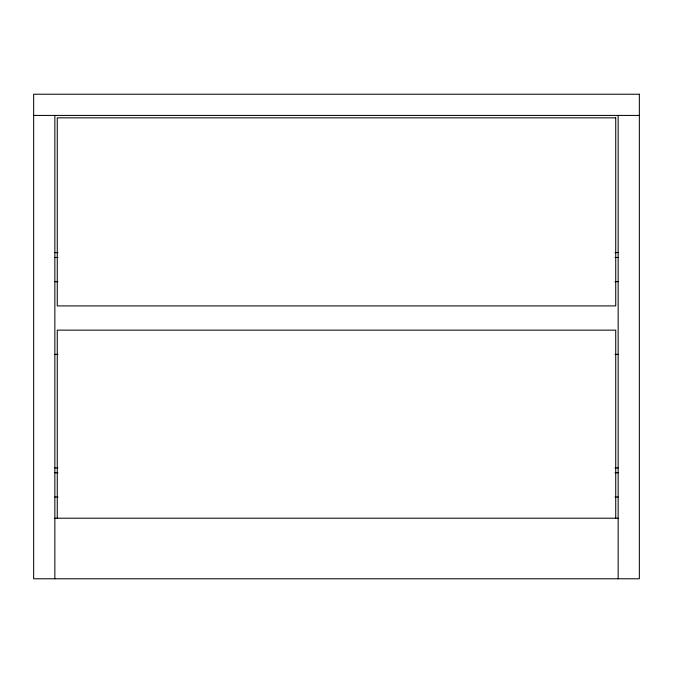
<?xml version="1.0" encoding="UTF-8"?>
<svg xmlns="http://www.w3.org/2000/svg" width="673" height="673" viewBox="0 0 673 673"><rect width="100%" height="100%" fill="white"/><g stroke="black" fill="none" stroke-linecap="round" stroke-linejoin="round"><path stroke-width="1.01" d="M33.65 115.419L639.35 115.419M54.85 252.611L57.996 252.611M615.004 252.611L618.15 252.611M54.85 257.456L57.996 257.456M615.004 257.456L618.15 257.456M54.85 281.684L58.004 281.684M614.996 281.684L618.15 281.684M54.85 354.368L58.004 354.368M614.996 354.368L618.15 354.368M54.85 467.937L57.996 467.937M615.004 467.937L618.15 467.937M54.85 472.783L57.996 472.783M615.004 472.783L618.15 472.783M54.85 497.01L58.004 497.01M614.996 497.01L618.15 497.01M54.85 518.21L618.15 518.21M618.15 115.419L618.15 578.78M615.728 518.21L615.728 330.14L57.272 330.14L57.272 518.21M54.85 115.419L54.85 578.78M639.35 94.22L33.65 94.22L33.65 578.78L639.35 578.78L639.35 94.22M615.728 117.842L57.272 117.842L57.272 305.912L615.728 305.912L615.728 117.842"/></g></svg>
